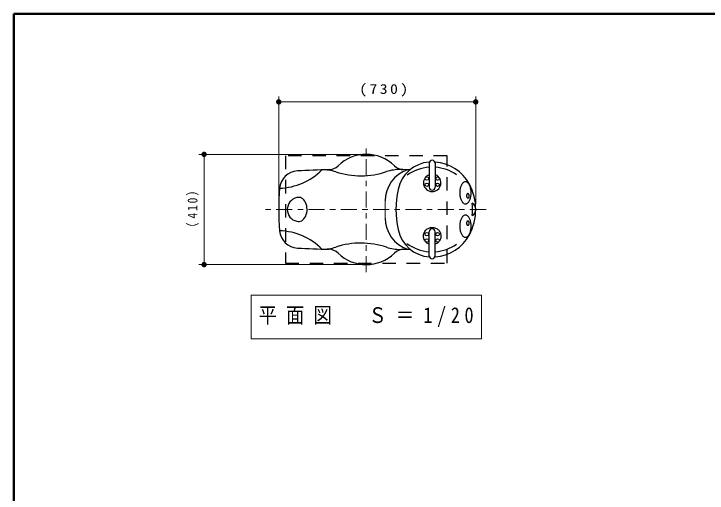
# Model space of a CAD drawing. Units: millimetres on the paper, scale 1:20. Extents: x -385 to 0, y 0 to 267.
# Drawn here: x -385 to -256.2, y 177.9 to 267 of the extents above; entities that cross this region are included whole.
import ezdxf

# ---------------------------------------------------------------- set-up
doc = ezdxf.new("R2010")
doc.units = ezdxf.units.MM
doc.linetypes.add('USER1', pattern=[4.5, 2.5, -2])
doc.linetypes.add('USER2', pattern=[6, 3, -1, 1, -1])
doc.layers.add('LY_1', color=7, linetype='Continuous', lineweight=13)
doc.styles.add('ＭＳ ゴシック', font='')
doc.styles.get('ＭＳ ゴシック').set_extended_font_data('MS Gothic')

# ---------------------------------------------------------------- blocks, each defined once
blk = doc.blocks.new('filled_dot')
at = {"color": 0, "linetype": 'Continuous', "lineweight": -2, "const_width": 1.25}
blk.add_lwpolyline([(-0.625, 0, 1), (0.625, 0, 1)], format="xyb", close=True, dxfattribs=at)

msp = doc.modelspace()

# ---------------------------------------------------------------- linework, layer by layer
at = {"layer": 'LY_1', "lineweight": 50}
for p, q in [((-385, 267), (-385, 0)), ((0, 267), (-385, 267))]:
    msp.add_line(p, q, dxfattribs=at)
at = {"layer": 'LY_1'}
for p, q in [((-335.804, 231.625), (-335.804, 251.625)), ((-299.219, 231.625), (-299.219, 251.625)), ((-335.804, 250.625), (-299.219, 250.625)), ((-320.554, 240.875), (-350.667, 240.875)), ((-349.667, 220.375), (-349.667, 240.875)), ((-316.054, 229.037), (-316.054, 232.212)), ((-320.554, 220.375), (-350.667, 220.375)), ((-340.954, 214.691), (-340.954, 206.558)), ((-298.154, 214.691), (-340.954, 214.691)), ((-298.154, 206.558), (-298.154, 214.691)), ((-340.954, 206.558), (-298.154, 206.558))]:
    msp.add_line(p, q, dxfattribs=at)
at = {"layer": 'LY_1', "linetype": 'USER2'}
for p, q in [((-319.554, 218.965), (-319.554, 242.285)), ((-297.292, 230.625), (-338.346, 230.625))]:
    msp.add_line(p, q, dxfattribs=at)
at = {"layer": 'LY_1', "linetype": 'USER1', "lineweight": 25}
for p, q in [((-304.554, 240.625), (-334.554, 240.625)), ((-334.554, 240.625), (-334.554, 220.625)), ((-304.554, 220.625), (-304.554, 240.625)), ((-334.554, 220.625), (-304.554, 220.625))]:
    msp.add_line(p, q, dxfattribs=at)
at = {"layer": 'LY_1', "lineweight": 25}
for p, q in [((-307.854, 239.232), (-307.854, 234.759)), ((-306.754, 239.232), (-306.754, 234.759)), ((-307.854, 222.018), (-307.854, 226.49)), ((-306.754, 222.018), (-306.754, 226.49))]:
    msp.add_line(p, q, dxfattribs=at)
for points in [[(-307.854, 237.088), (-308.108, 236.971), (-308.339, 236.813), (-308.539, 236.617), (-308.702, 236.391), (-308.823, 236.14), (-308.9, 235.871), (-308.929, 235.594), (-308.909, 235.316), (-308.842, 235.046), (-308.729, 234.791), (-308.574, 234.558), (-308.381, 234.356), (-308.156, 234.19), (-307.906, 234.065), (-307.637, 233.985), (-307.359, 233.951), (-307.079, 233.966), (-306.806, 234.028), (-306.548, 234.136), (-306.312, 234.286), (-306.106, 234.475), (-305.935, 234.696), (-305.805, 234.943), (-305.719, 235.208), (-305.681, 235.484), (-305.691, 235.763), (-305.749, 236.035), (-305.853, 236.294), (-306, 236.531), (-306.186, 236.74), (-306.405, 236.913), (-306.651, 237.047), (-306.702, 237.068), (-306.754, 237.088)], [(-332.454, 228.428), (-332.221, 228.38), (-331.985, 228.382), (-331.753, 228.435), (-331.529, 228.536), (-331.317, 228.685), (-331.124, 228.878), (-330.953, 229.11), (-330.808, 229.376), (-330.692, 229.67), (-330.609, 229.985), (-330.559, 230.315), (-330.544, 230.652), (-330.565, 230.988), (-330.62, 231.317), (-330.709, 231.629), (-330.83, 231.919), (-330.979, 232.18), (-331.154, 232.406), (-331.351, 232.591), (-331.564, 232.733), (-331.79, 232.827), (-332.024, 232.871), (-332.24, 232.867), (-332.454, 232.821)], [(-307.854, 224.161), (-308.004, 224.224), (-308.146, 224.3), (-308.281, 224.391), (-308.405, 224.494), (-308.519, 224.609), (-308.62, 224.735), (-308.709, 224.87), (-308.783, 225.014), (-308.843, 225.164), (-308.887, 225.319), (-308.916, 225.478), (-308.928, 225.639), (-308.925, 225.8), (-308.905, 225.96), (-308.869, 226.118), (-308.817, 226.271), (-308.751, 226.418), (-308.67, 226.558), (-308.576, 226.689), (-308.468, 226.81), (-308.35, 226.92), (-308.22, 227.017), (-308.082, 227.102), (-307.936, 227.172), (-307.783, 227.227), (-307.626, 227.267), (-307.466, 227.291), (-307.304, 227.299), (-307.142, 227.291), (-306.981, 227.267), (-306.824, 227.227), (-306.672, 227.172), (-306.526, 227.102), (-306.387, 227.017), (-306.258, 226.92), (-306.139, 226.81), (-306.032, 226.689), (-305.938, 226.558), (-305.857, 226.418), (-305.79, 226.271), (-305.739, 226.118), (-305.703, 225.96), (-305.683, 225.8), (-305.679, 225.639), (-305.692, 225.478), (-305.72, 225.319), (-305.765, 225.164), (-305.824, 225.014), (-305.899, 224.87), (-305.987, 224.735), (-306.089, 224.609), (-306.202, 224.494), (-306.327, 224.391), (-306.461, 224.3), (-306.604, 224.224), (-306.754, 224.161)]]:
    msp.add_lwpolyline(points, dxfattribs=at)
for points in [[(-301.139, 231.671), (-301.047, 231.679), (-300.956, 231.702), (-300.866, 231.741), (-300.778, 231.795), (-300.693, 231.864), (-300.611, 231.947), (-300.534, 232.043), (-300.461, 232.152), (-300.393, 232.273), (-300.331, 232.405), (-300.274, 232.547), (-300.225, 232.698), (-300.182, 232.857), (-300.147, 233.023), (-300.12, 233.194), (-300.1, 233.369), (-300.088, 233.547), (-300.084, 233.726), (-300.088, 233.905), (-300.1, 234.082), (-300.12, 234.257), (-300.147, 234.428), (-300.182, 234.594), (-300.225, 234.753), (-300.274, 234.904), (-300.331, 235.046), (-300.393, 235.178), (-300.461, 235.299), (-300.534, 235.409), (-300.611, 235.505), (-300.693, 235.588), (-300.778, 235.656), (-300.866, 235.71), (-300.956, 235.749), (-301.047, 235.772), (-301.139, 235.78), (-301.231, 235.772), (-301.322, 235.749), (-301.412, 235.71), (-301.5, 235.656), (-301.585, 235.588), (-301.667, 235.505), (-301.745, 235.409), (-301.818, 235.299), (-301.886, 235.178), (-301.948, 235.046), (-302.004, 234.904), (-302.053, 234.753), (-302.096, 234.594), (-302.131, 234.428), (-302.159, 234.257), (-302.179, 234.082), (-302.191, 233.905), (-302.195, 233.726), (-302.191, 233.547), (-302.179, 233.369), (-302.159, 233.194), (-302.131, 233.023), (-302.096, 232.857), (-302.053, 232.698), (-302.004, 232.547), (-301.948, 232.405), (-301.886, 232.273), (-301.818, 232.152), (-301.745, 232.043), (-301.667, 231.947), (-301.585, 231.864), (-301.5, 231.795), (-301.412, 231.741), (-301.322, 231.702), (-301.231, 231.679)], [(-300.68, 232.768), (-300.659, 232.77), (-300.637, 232.774), (-300.616, 232.782), (-300.595, 232.792), (-300.575, 232.806), (-300.556, 232.822), (-300.538, 232.841), (-300.52, 232.862), (-300.504, 232.886), (-300.49, 232.911), (-300.476, 232.939), (-300.465, 232.969), (-300.455, 233), (-300.446, 233.032), (-300.44, 233.065), (-300.435, 233.099), (-300.432, 233.134), (-300.431, 233.169), (-300.432, 233.204), (-300.435, 233.238), (-300.44, 233.273), (-300.446, 233.306), (-300.455, 233.338), (-300.465, 233.369), (-300.476, 233.399), (-300.49, 233.426), (-300.504, 233.452), (-300.52, 233.476), (-300.538, 233.497), (-300.556, 233.516), (-300.575, 233.532), (-300.595, 233.545), (-300.616, 233.556), (-300.637, 233.563), (-300.659, 233.568), (-300.68, 233.569), (-300.702, 233.568), (-300.724, 233.563), (-300.745, 233.556), (-300.766, 233.545), (-300.786, 233.532), (-300.805, 233.516), (-300.823, 233.497), (-300.84, 233.476), (-300.856, 233.452), (-300.871, 233.426), (-300.884, 233.399), (-300.896, 233.369), (-300.906, 233.338), (-300.914, 233.306), (-300.921, 233.273), (-300.926, 233.238), (-300.928, 233.204), (-300.929, 233.169), (-300.928, 233.134), (-300.926, 233.099), (-300.921, 233.065), (-300.914, 233.032), (-300.906, 233), (-300.896, 232.969), (-300.884, 232.939), (-300.871, 232.911), (-300.856, 232.886), (-300.84, 232.862), (-300.823, 232.841), (-300.805, 232.822), (-300.786, 232.806), (-300.766, 232.792), (-300.745, 232.782), (-300.724, 232.774), (-300.702, 232.77)], [(-301.139, 229.578), (-301.231, 229.57), (-301.322, 229.547), (-301.412, 229.508), (-301.5, 229.454), (-301.585, 229.385), (-301.667, 229.303), (-301.745, 229.206), (-301.818, 229.097), (-301.886, 228.976), (-301.948, 228.844), (-302.004, 228.702), (-302.053, 228.551), (-302.096, 228.392), (-302.131, 228.226), (-302.159, 228.055), (-302.179, 227.88), (-302.191, 227.703), (-302.195, 227.524), (-302.191, 227.344), (-302.179, 227.167), (-302.159, 226.992), (-302.131, 226.821), (-302.096, 226.655), (-302.053, 226.496), (-302.004, 226.345), (-301.948, 226.203), (-301.886, 226.071), (-301.818, 225.95), (-301.745, 225.841), (-301.667, 225.744), (-301.585, 225.662), (-301.5, 225.593), (-301.412, 225.539), (-301.322, 225.5), (-301.231, 225.477), (-301.139, 225.469), (-301.047, 225.477), (-300.956, 225.5), (-300.866, 225.539), (-300.778, 225.593), (-300.693, 225.662), (-300.611, 225.744), (-300.534, 225.841), (-300.461, 225.95), (-300.393, 226.071), (-300.331, 226.203), (-300.274, 226.345), (-300.225, 226.496), (-300.182, 226.655), (-300.147, 226.821), (-300.12, 226.992), (-300.1, 227.167), (-300.088, 227.344), (-300.084, 227.524), (-300.088, 227.703), (-300.1, 227.88), (-300.12, 228.055), (-300.147, 228.226), (-300.182, 228.392), (-300.225, 228.551), (-300.274, 228.702), (-300.331, 228.844), (-300.393, 228.976), (-300.461, 229.097), (-300.534, 229.206), (-300.611, 229.303), (-300.693, 229.385), (-300.778, 229.454), (-300.866, 229.508), (-300.956, 229.547), (-301.047, 229.57)], [(-300.68, 228.481), (-300.702, 228.479), (-300.724, 228.475), (-300.745, 228.467), (-300.766, 228.457), (-300.786, 228.443), (-300.805, 228.427), (-300.823, 228.409), (-300.84, 228.387), (-300.856, 228.364), (-300.871, 228.338), (-300.884, 228.31), (-300.896, 228.281), (-300.906, 228.25), (-300.914, 228.217), (-300.921, 228.184), (-300.926, 228.15), (-300.928, 228.115), (-300.929, 228.08), (-300.928, 228.045), (-300.926, 228.011), (-300.921, 227.977), (-300.914, 227.943), (-300.906, 227.911), (-300.896, 227.88), (-300.884, 227.851), (-300.871, 227.823), (-300.856, 227.797), (-300.84, 227.774), (-300.823, 227.752), (-300.805, 227.733), (-300.786, 227.717), (-300.766, 227.704), (-300.745, 227.693), (-300.724, 227.686), (-300.702, 227.681), (-300.68, 227.68), (-300.659, 227.681), (-300.637, 227.686), (-300.616, 227.693), (-300.595, 227.704), (-300.575, 227.717), (-300.556, 227.733), (-300.538, 227.752), (-300.52, 227.774), (-300.504, 227.797), (-300.49, 227.823), (-300.476, 227.851), (-300.465, 227.88), (-300.455, 227.911), (-300.446, 227.943), (-300.44, 227.977), (-300.435, 228.011), (-300.432, 228.045), (-300.431, 228.08), (-300.432, 228.115), (-300.435, 228.15), (-300.44, 228.184), (-300.446, 228.217), (-300.455, 228.25), (-300.465, 228.281), (-300.476, 228.31), (-300.49, 228.338), (-300.504, 228.364), (-300.52, 228.387), (-300.538, 228.409), (-300.556, 228.427), (-300.575, 228.443), (-300.595, 228.457), (-300.616, 228.467), (-300.637, 228.475), (-300.659, 228.479)]]:
    msp.add_lwpolyline(points, close=True, dxfattribs=at)
for centre in [(-308.304, 236.397), (-306.304, 236.397), (-308.304, 235.222), (-306.304, 235.222), (-308.304, 226.028), (-306.304, 226.028), (-308.304, 224.852), (-306.304, 224.852)]:
    msp.add_circle(centre, 0.325, dxfattribs=at)
for centre, radius, start, end in [((-319.554, 233.375), 7.5, 45.66465, 134.33535), ((-307.304, 239.232), 0.55, 0, 180), ((-326.542, 240.527), 2.5, 271.59668, 314.33535), ((-312.565, 240.527), 2.5, 225.66465, 268.40332), ((-307.321, 232.99), 6.481, 94.71811, 167.71708), ((-307.304, 230.625), 7.869, 94.24398, 126.21744), ((-307.321, 231.618), 7.852, 28.24036, 85.8595), ((-307.304, 230.625), 7.869, 55.00858, 85.75602), ((-336.015, 246.159), 11.584, 271.83088, 315.13519), ((-332.156, 234.3), 3.5, 92.9507, 175.39205), ((-319.554, -10.188), 248.312, 91.59668, 92.9507), ((-327.555, 230.492), 7.5, 71.87019, 91.90409), ((-320.554, 251.875), 15, 251.87019, 288.56707), ((-309.942, 232.212), 6.112, 108.55945, 180), ((-313.39, 230.546), 7.5, 88.53318, 108.56707), ((-319.554, -10.188), 248.312, 88.12777, 88.53318), ((-286.554, 230.625), 49.25, 175.39205, 184.60795), ((-296.456, 230.625), 17.6, 167.71708, 192.28292), ((-307.304, 234.759), 0.55, 180, 0), ((-309.171, 230.625), 9.953, 331.75964, 28.24036), ((-331.965, 230.625), 2.25, 102.5566, 257.4434), ((-300.541, 230.625), 1.323, 300.12421, 59.87579), ((-315.036, 230.625), 15.202, 355.68406, 4.31594), ((-309.942, 229.037), 6.112, 180, 251.44055), ((-332.156, 226.949), 3.5, 184.60795, 267.0493), ((-336.015, 215.09), 11.584, 44.86481, 88.16912), ((-307.321, 228.259), 6.481, 192.28292, 265.69231), ((-307.304, 226.49), 0.55, 0, 180), ((-307.321, 229.631), 7.852, 274.1405, 331.75964), ((-320.554, 209.375), 15, 71.43293, 108.12981), ((-307.304, 230.625), 7.869, 233.19764, 265.75602), ((-307.304, 230.625), 7.869, 274.24398, 304.99142), ((-319.554, 471.437), 248.312, 267.0493, 268.40332), ((-327.555, 230.758), 7.5, 268.09591, 288.1298), ((-326.542, 220.722), 2.5, 45.66465, 88.40332), ((-313.39, 230.704), 7.5, 251.43293, 271.46682), ((-312.565, 220.722), 2.5, 91.59668, 134.33535), ((-319.554, 471.437), 248.312, 271.46682, 271.87223), ((-319.554, 227.875), 7.5, 225.66465, 314.33535), ((-307.304, 222.018), 0.55, 180, 0)]:
    msp.add_arc(centre, radius, start, end, dxfattribs=at)

# ---------------------------------------------------------------- block references
at = {"layer": 'LY_1', "xscale": 0.4, "yscale": 0.4}
msp.add_blockref('filled_dot', (-335.804, 250.625), dxfattribs=at)
for p, rotation in [((-299.219, 250.625), 180), ((-349.667, 240.875), 270), ((-349.667, 220.375), 90)]:
    msp.add_blockref('filled_dot', p, dxfattribs=dict(at, rotation=rotation))

# ---------------------------------------------------------------- texts
at = {"layer": 'LY_1', "style": 'ＭＳ ゴシック'}
for s, insert, char_height, attachment_point in [('\\T1.33;\\W1.15;(730)', (-316.08, 251.625), 1.833, 8), ('\\T1.5;\\W0.85;平面図\u3000Ｓ＝1/20', (-339.554, 210.625), 2.933, 4)]:
    msp.add_mtext(s, dxfattribs=dict(at, insert=insert, char_height=char_height, attachment_point=attachment_point))
at = {"layer": 'LY_1', "insert": (-350.667, 231.05), "char_height": 1.833, "attachment_point": 8, "rotation": 90, "style": 'ＭＳ ゴシック'}
msp.add_mtext('\\T1.33;\\W0.85;（410）', dxfattribs=at)

doc.saveas('drawing.dxf')
